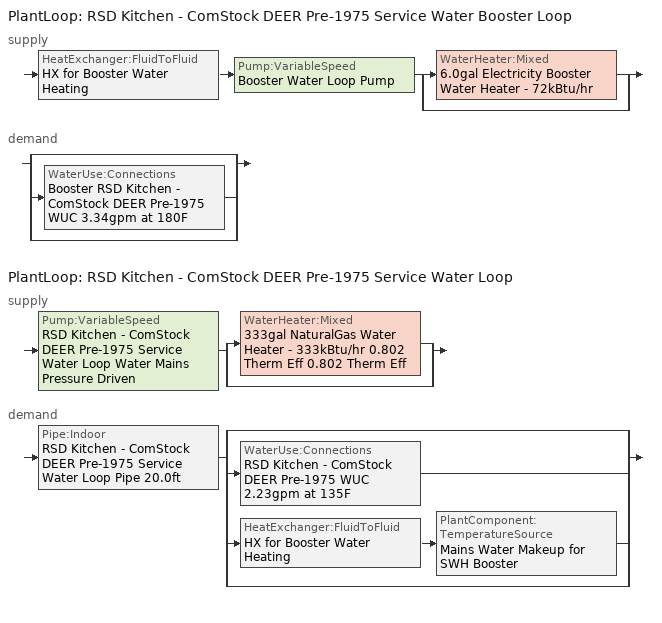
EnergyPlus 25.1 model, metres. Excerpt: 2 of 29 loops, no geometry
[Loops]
PlantLoop 'RSD Kitchen - ComStock DEER Pre-1975 Service Water Booster Loop'
 supply: HeatExchanger:FluidToFluid 'HX for Booster Water Heating' > Pump:VariableSpeed 'Booster Water Loop Pump' > split
  | WaterHeater:Mixed '6.0gal Electricity Booster Water Heater - 72kBtu/hr'
  | bypass
 demand: split
  | bypass
  | WaterUse:Connections 'Booster RSD Kitchen - ComStock DEER Pre-1975 WUC 3.34gpm at 180F'
  | bypass
PlantLoop 'RSD Kitchen - ComStock DEER Pre-1975 Service Water Loop'
 supply: Pump:VariableSpeed 'RSD Kitchen - ComStock DEER Pre-1975 Service Water Loop Water Mains Pressure Driven' > split
  | WaterHeater:Mixed '333gal NaturalGas Water Heater - 333kBtu/hr 0.802 Therm Eff 0.802 Therm Eff'
  | bypass
 demand: Pipe:Indoor 'RSD Kitchen - ComStock DEER Pre-1975 Service Water Loop Pipe 20.0ft' > split
  | bypass
  | WaterUse:Connections 'RSD Kitchen - ComStock DEER Pre-1975 WUC 2.23gpm at 135F'
  | HeatExchanger:FluidToFluid 'HX for Booster Water Heating' > PlantComponent:TemperatureSource 'Mains Water Makeup for SWH Booster'
  | bypass
[Material]
Copper pipe 0.75in type L: Roughness=Smooth; Thickness {m}=0.001143; Conductivity {W/m-K}=386; Density {kg/m3}=8906.27; Specific Heat {J/kg-K}=385.1856; Thermal Absorptance=0.9; Solar Absorptance=0.7; Visible Absorptance=0.7
[Construction]
Uninsulated copper pipe 0.75in type L: Copper pipe 0.75in type L
[PlantLoop] Fluid Type=Water; Minimum Loop Flow Rate {m3/s}=0; Load Distribution Scheme=Optimal; Plant Loop Demand Calculation Scheme=SingleSetpoint; Common Pipe Simulation=None
Name | Plant Equipment Operation Scheme | Maximum Loop Temperature {C} | Minimum Loop Temperature {C} | Maximum Loop Flow Rate {m3/s} | Plant Loop Volume {m3}
RSD Kitchen - ComStock DEER Pre-1975 Service Water Booster Loop | RSD Kitchen - ComStock DEER Pre-1975 Service Water Booster Loop Operation Schemes | 100 | 0 | 0.000210673 | 0.0252808
RSD Kitchen - ComStock DEER Pre-1975 Service Water Loop | RSD Kitchen - ComStock DEER Pre-1975 Service Water Loop Operation Schemes | 60 | 10 | 0.00189606 | 0.227527
[Sizing:Plant] Loop Type=Heating; Loop Design Temperature Difference {deltaC}=5; Sizing Option=NonCoincident; Zone Timesteps in Averaging Window=1; Coincident Sizing Factor Mode=None
Name | Design Loop Exit Temperature {C}
RSD Kitchen - ComStock DEER Pre-1975 Service Water Booster Loop | 82.2222
RSD Kitchen - ComStock DEER Pre-1975 Service Water Loop | 57.2222
[HeatExchanger:FluidToFluid]
HX for Booster Water Heating: Loop Demand Side Design Flow Rate {m3/s}=0.000210673; Loop Supply Side Design Flow Rate {m3/s}=0.000210673; Heat Exchange Model Type=Ideal; Heat Exchanger U-Factor Times Area Value {W/K}=221.075; Control Type=UncontrolledOn; Minimum Temperature Difference to Activate Heat Exchanger {deltaC}=0.01; Heat Transfer Metering End Use Type=LoopToLoop; Component Override Cooling Control Temperature Mode=Loop; Sizing Factor=1; Operation Minimum Temperature Limit {C}=0; Operation Maximum Temperature Limit {C}=100
[Pump:VariableSpeed] Fraction of Motor Inefficiencies to Fluid Stream=0; Coefficient 1 of the Part Load Performance Curve=0; Coefficient 2 of the Part Load Performance Curve=3.2485; Coefficient 3 of the Part Load Performance Curve=-4.7443; Coefficient 4 of the Part Load Performance Curve=2.5294; Design Minimum Flow Rate {m3/s}=0; Pump Control Type=Intermittent; Skin Loss Radiative Fraction=0.5; Design Power Sizing Method=PowerPerFlowPerPressure; Design Electric Power per Unit Flow Rate {W/(m3/s)}=348701.1; Design Shaft Power per Unit Flow Rate per Unit Head {W/((m3/s)-Pa)}=1.28205; Design Minimum Flow Rate Fraction=0
Name | Design Maximum Flow Rate {m3/s} | Design Pump Head {Pa} | Design Power Consumption {W} | Motor Efficiency
Booster Water Loop Pump | 0.000210673 | 0 | 0 | 1
RSD Kitchen - ComStock DEER Pre-1975 Service Water Loop Water Mains Pressure Driven | 0.00189606 | 0.001 | 2.89386e-06 | 0.84
[WaterHeater:Mixed] Deadband Temperature Difference {deltaC}=2; Heater Control Type=Cycle; Heater Ignition Minimum Flow Rate {m3/s}=0; Heater Ignition Delay {s}=0; Off Cycle Parasitic Fuel Consumption Rate {W}=0; On Cycle Parasitic Fuel Consumption Rate {W}=0; On Cycle Parasitic Heat Fraction to Tank=0; Ambient Temperature Indicator=Schedule; Off Cycle Loss Fraction to Zone=1; On Cycle Loss Fraction to Zone=1; Use Side Effectiveness=1; Source Side Effectiveness=1; Use Side Design Flow Rate {m3/s}=Autosize; Source Side Design Flow Rate {m3/s}=Autosize; Indirect Water Heating Recovery Time {hr}=1.5; Source Side Flow Control Mode=IndirectHeatPrimarySetpoint
Name | Tank Volume {m3} | Setpoint Temperature Schedule | Maximum Temperature Limit {C} | Heater Maximum Capacity {W} | Heater Fuel Type | Heater Thermal Efficiency | Off Cycle Parasitic Fuel Type | Off Cycle Parasitic Heat Fraction to Tank | On Cycle Parasitic Fuel Type | Ambient Temperature Schedule | Off Cycle Loss Coefficient to Ambient Temperature {W/K} | On Cycle Loss Coefficient to Ambient Temperature {W/K}
6.0gal Electricity Booster Water Heater - 72kBtu/hr | 0.0227125 | Service Water Booster Temp - 180.00000000000006F | 82.2222 | 21085.7 | Electricity | 1 | Electricity | 0.8 | Electricity | Water Heater Ambient Temp Schedule - 70.0 | 1.053 | 1.053
333gal NaturalGas Water Heater - 333kBtu/hr 0.802 Therm Eff 0.802 Therm Eff | 1.26088 | Service Water Loop Temp - 135F | 57.2222 | 97618.8 | NaturalGas | 0.802077 | NaturalGas | 0 | NaturalGas | Water Heater Ambient Temp Schedule - 70.0f | 6.51718 | 6.51718
[WaterHeater:Sizing] Design Mode=PeakDraw; Time Storage Can Meet Peak Draw {hr}=0.538503; Time for Tank Recovery {hr}=0; Nominal Tank Volume for Autosizing Plant Connections {m3}=1
6.0gal Electricity Booster Water Heater - 72kBtu/hr; 333gal NaturalGas Water Heater - 333kBtu/hr 0.802 Therm Eff 0.802 Therm Eff
[SetpointManager:Scheduled] Control Variable=Temperature
Name | Schedule | Setpoint Node or NodeList
Hot water booster setpoint manager | Service Water Booster Temp - 180.00000000000006F | RSD Kitchen - ComStock DEER Pre-1975 Service Water Booster Loop Supply Outlet Node
Service hot water setpoint manager | Service Water Loop Temp - 135F | RSD Kitchen - ComStock DEER Pre-1975 Service Water Loop Supply Outlet Node
[WaterUse:Connections] Drain Water Heat Exchanger Type=None; Drain Water Heat Exchanger Destination=Plant
Name | Water Use Equipment Name 1
Booster RSD Kitchen - ComStock DEER Pre-1975 WUC 3.34gpm at 180F | Booster RSD Kitchen - ComStock DEER Pre-1975 Service Water Use 3.34gpm at 180F
RSD Kitchen - ComStock DEER Pre-1975 WUC 2.23gpm at 135F | RSD Kitchen - ComStock DEER Pre-1975 Service Water Use 2.23gpm at 135F
[WaterUse:Equipment] Flow Rate Fraction Schedule=D_RSD_All_DHW_DHW_Yr; Sensible Fraction Schedule=Fraction Sensible - 0.2; Latent Fraction Schedule=Fraction Latent - 0.05
Name | Peak Flow Rate {m3/s} | Target Temperature Schedule
Booster RSD Kitchen - ComStock DEER Pre-1975 Service Water Use 3.34gpm at 180F | 0.000210673 | Mixed Water At Faucet Temp - 180F
RSD Kitchen - ComStock DEER Pre-1975 Service Water Use 2.23gpm at 135F | 0.000140449 | Mixed Water At Faucet Temp - 135F
[PlantEquipmentOperationSchemes] Control Scheme Object Type 1=PlantEquipmentOperation:HeatingLoad; Control Scheme Schedule Name 1=Always On Discrete
Name | Control Scheme Name 1
RSD Kitchen - ComStock DEER Pre-1975 Service Water Booster Loop Operation Schemes | RSD Kitchen - ComStock DEER Pre-1975 Service Water Booster Loop Heating Operation Scheme
RSD Kitchen - ComStock DEER Pre-1975 Service Water Loop Operation Schemes | RSD Kitchen - ComStock DEER Pre-1975 Service Water Loop Heating Operation Scheme
[PlantEquipmentOperation:HeatingLoad] Load Range Lower Limit 1 {W}=0; Load Range Upper Limit 1 {W}=1000000000
Name | Range Equipment List Name 1
RSD Kitchen - ComStock DEER Pre-1975 Service Water Booster Loop Heating Operation Scheme | RSD Kitchen - ComStock DEER Pre-1975 Service Water Booster Loop Heating Equipment List
RSD Kitchen - ComStock DEER Pre-1975 Service Water Loop Heating Operation Scheme | RSD Kitchen - ComStock DEER Pre-1975 Service Water Loop Heating Equipment List
[PlantEquipmentList]
RSD Kitchen - ComStock DEER Pre-1975 Service Water Booster Loop Heating Equipment List: HeatExchanger:FluidToFluid, HX for Booster Water Heating, WaterHeater:Mixed, 6.0gal Electricity Booster Water Heater - 72kBtu/hr
RSD Kitchen - ComStock DEER Pre-1975 Service Water Loop Heating Equipment List: WaterHeater:Mixed, 333gal NaturalGas Water Heater - 333kBtu/hr 0.802 Therm Eff 0.802 Therm Eff
[Pipe:Indoor]
RSD Kitchen - ComStock DEER Pre-1975 Service Water Loop Pipe 20.0ft: Construction=Uninsulated copper pipe 0.75in type L; Environment Type=Schedule; Ambient Temperature Schedule=Temporary Pipe Indoor Ambient Temp 77.5F; Ambient Air Velocity Schedule=RSD Kitchen - ComStock DEER Pre-1975 Service Water Loop Piping Air Velocity - 0.67mph; Pipe Inside Diameter {m}=0.019939; Pipe Length {m}=6.096
[PlantComponent:TemperatureSource]
Mains Water Makeup for SWH Booster: Design Volume Flow Rate {m3/s}=0.00189606; Temperature Specification Type=Scheduled; Source Temperature {C}=8; Source Temperature Schedule=Mains Water Temperature
[Schedule:Day:Interval]
D_RSD_All_DHW_DHW_Yr Default: Average, 00:10, 0.0666667, 00:20, 0.0583333, 00:30, 0.05, 00:40, 0.0416667, 00:50, 0.0333333, 01:00, 0.025, 01:10, 0.0166667, 01:20, 0.00833333, 01:30, 0, 08:30, 0, 08:39, 0.0166667, 08:49, 0.0333333, 08:59, 0.05, 09:09, 0.0666667, 09:19, 0.0833333, 09:29, 0.1, 09:30, 0.1, 09:39, 0.116667, 09:49, 0.133333, 09:59, 0.15, 10:09, 0.166667, 10:19, 0.183333, 10:29, 0.2, 10:30, 0.2, 11:30, 0.2, 11:39, 0.223333, 11:49, 0.246667, 11:59, 0.27, 12:09, 0.293333, 12:19, 0.316667, 12:29, 0.34, 12:30, 0.34, 12:39, 0.428333, 12:49, 0.516667, 12:59, 0.605, 13:09, 0.693333, 13:19, 0.781667, 13:29, 0.87, 13:30, 0.87, 13:39, 0.823333, 13:49, 0.776667, 13:59, 0.73, 14:09, 0.683333, 14:19, 0.636667, 14:29, 0.59, 14:30, 0.59, 14:39, 0.534444, 14:49, 0.478889, 14:59, 0.423333, 15:09, 0.367778, 15:15, 0.34, 17:15, 0.34, 17:25, 0.38, 17:35, 0.42, 17:45, 0.46, 17:55, 0.5, 18:05, 0.54, 18:15, 0.58, 18:25, 0.608333, 18:35, 0.636667, 18:45, 0.665, 18:55, 0.693333, 19:05, 0.721667, 19:15, 0.75, 19:25, 0.712222, 19:35, 0.674444, 19:45, 0.636667, 19:55, 0.598889, 20:00, 0.58, 20:10, 0.54, 20:20, 0.5, 20:30, 0.46, 20:40, 0.42, 20:50, 0.38, 21:00, 0.34, 21:10, 0.325667, 21:20, 0.311333, 21:30, 0.297, 21:40, 0.282667, 21:50, 0.268333, 22:00, 0.254, 22:10, 0.228333, 22:20, 0.202667, 22:30, 0.177, 22:40, 0.151333, 22:50, 0.125667, 23:00, 0.1, 23:30, 0.1, 23:40, 0.0916667, 23:50, 0.0833333, 24:00, 0.075
D_RSD_All_DHW_DHW_Yr Summer Design Day; D_RSD_All_DHW_DHW_Yr Winter Design Day: No, 08:00, 0, 09:00, 0.1, 11:00, 0.2, 12:00, 0.34, 13:00, 0.87, 14:00, 0.59, 17:00, 0.34, 18:00, 0.58, 19:00, 0.75, 20:00, 0.58, 21:00, 0.34, 22:00, 0.254, 24:00, 0.1
D_RSD_All_DHW_DHW_Yr Wknd Day: Average, 06:30, 0, 06:40, 0.025, 06:50, 0.05, 07:00, 0.075, 07:10, 0.1, 07:20, 0.125, 07:30, 0.15, 07:40, 0.166667, 07:50, 0.183333, 08:00, 0.2, 08:09, 0.216667, 08:19, 0.233333, 08:29, 0.25, 08:30, 0.25, 09:30, 0.25, 09:39, 0.265, 09:49, 0.28, 09:59, 0.295, 10:09, 0.31, 10:19, 0.325, 10:29, 0.34, 10:30, 0.34, 10:39, 0.427619, 10:49, 0.515238, 10:59, 0.602857, 11:09, 0.690476, 11:19, 0.778095, 11:22, 0.8, 11:32, 0.764444, 11:42, 0.728889, 11:52, 0.693333, 12:02, 0.657778, 12:12, 0.622222, 12:22, 0.586667, 12:32, 0.551111, 12:42, 0.515556, 12:52, 0.48, 13:02, 0.444444, 13:12, 0.408889, 13:15, 0.4, 13:45, 0.4, 13:54, 0.39, 14:04, 0.38, 14:14, 0.37, 14:24, 0.36, 14:34, 0.35, 14:44, 0.34, 14:45, 0.34, 14:54, 0.416667, 15:04, 0.493333, 15:14, 0.57, 15:24, 0.646667, 15:34, 0.723333, 15:44, 0.8, 15:45, 0.8, 15:54, 0.825, 16:04, 0.85, 16:15, 0.875, 16:25, 0.9, 16:35, 0.925, 16:45, 0.95, 16:55, 0.933333, 17:05, 0.916667, 17:15, 0.9, 17:25, 0.883333, 17:35, 0.866667, 17:45, 0.85, 17:55, 0.583333, 18:00, 0.45, 18:10, 0.433333, 18:20, 0.416667, 18:30, 0.4, 18:40, 0.383333, 18:50, 0.366667, 19:00, 0.35, 19:10, 0.333333, 19:20, 0.316667, 19:30, 0.3, 19:40, 0.283333, 19:50, 0.266667, 20:00, 0.25, 20:10, 0.225, 20:20, 0.2, 20:30, 0.175, 20:40, 0.15, 20:50, 0.125, 21:00, 0.1, 21:10, 0.0833333, 21:20, 0.0666667, 21:30, 0.05, 21:40, 0.0333333, 21:50, 0.0166667, 22:00, 0, 24:00, 0
Fraction Latent - 0.05 Default: No, 24:00, 0.05
Fraction Sensible - 0.2 Default: No, 24:00, 0.2
Mixed Water At Faucet Temp - 135F Default; Service Water Loop Temp - 135F Default: No, 24:00, 57.2222
Mixed Water At Faucet Temp - 180F Default; Service Water Booster Temp - 180.00000000000006F Default: No, 24:00, 82.2222
RSD Kitchen - ComStock DEER Pre-1975 Service Water Loop Piping Air Velocity - 0.67mph Default: No, 24:00, 0.3
Schedule Day 27; Schedule Day 63: No, 01:00, 21.1111, 02:00, 21.1111, 03:00, 21.1111, 04:00, 21.1111, 05:00, 21.1111, 06:00, 21.1111, 07:00, 21.1111, 08:00, 21.1111, 09:00, 21.1111, 10:00, 21.1111, 11:00, 21.1111, 12:00, 21.1111, 13:00, 21.1111, 14:00, 21.1111, 15:00, 0, 16:00, 0, 17:00, 0, 18:00, 0, 19:00, 0, 20:00, 0, 21:00, 0, 22:00, 0, 23:00, 0, 24:00, 0
Schedule Day 28; Schedule Day 64: No, 01:00, 0, 02:00, 0, 03:00, 0, 04:00, 0, 05:00, 0, 06:00, 0, 07:00, 0, 08:00, 0, 09:00, 0, 10:00, 0, 11:00, 0, 12:00, 0, 13:00, 0, 14:00, 0, 15:00, 21.1111, 16:00, 21.1111, 17:00, 21.1111, 18:00, 21.1111, 19:00, 21.1111, 20:00, 21.1111, 21:00, 21.1111, 22:00, 21.1111, 23:00, 21.1111, 24:00, 21.1111
Schedule Day 29: No, 01:00, 0.3, 02:00, 0.3, 03:00, 0.3, 04:00, 0.3, 05:00, 0.3, 06:00, 0.3, 07:00, 0.3, 08:00, 0.3, 09:00, 0.3, 10:00, 0.3, 11:00, 0.3, 12:00, 0.3, 13:00, 0.3, 14:00, 0.3, 15:00, 0, 16:00, 0, 17:00, 0, 18:00, 0, 19:00, 0, 20:00, 0, 21:00, 0, 22:00, 0, 23:00, 0, 24:00, 0
Schedule Day 30: No, 01:00, 0, 02:00, 0, 03:00, 0, 04:00, 0, 05:00, 0, 06:00, 0, 07:00, 0, 08:00, 0, 09:00, 0, 10:00, 0, 11:00, 0, 12:00, 0, 13:00, 0, 14:00, 0, 15:00, 0.3, 16:00, 0.3, 17:00, 0.3, 18:00, 0.3, 19:00, 0.3, 20:00, 0.3, 21:00, 0.3, 22:00, 0.3, 23:00, 0.3, 24:00, 0.3
Schedule Day 31; Schedule Day 73: No, 01:00, 57.2222, 02:00, 57.2222, 03:00, 57.2222, 04:00, 57.2222, 05:00, 57.2222, 06:00, 57.2222, 07:00, 57.2222, 08:00, 57.2222, 09:00, 57.2222, 10:00, 57.2222, 11:00, 57.2222, 12:00, 57.2222, 13:00, 57.2222, 14:00, 57.2222, 15:00, 0, 16:00, 0, 17:00, 0, 18:00, 0, 19:00, 0, 20:00, 0, 21:00, 0, 22:00, 0, 23:00, 0, 24:00, 0
Schedule Day 32; Schedule Day 74: No, 01:00, 0, 02:00, 0, 03:00, 0, 04:00, 0, 05:00, 0, 06:00, 0, 07:00, 0, 08:00, 0, 09:00, 0, 10:00, 0, 11:00, 0, 12:00, 0, 13:00, 0, 14:00, 0, 15:00, 57.2222, 16:00, 57.2222, 17:00, 57.2222, 18:00, 57.2222, 19:00, 57.2222, 20:00, 57.2222, 21:00, 57.2222, 22:00, 57.2222, 23:00, 57.2222, 24:00, 57.2222
Schedule Day 35; Schedule Day 43: No, 01:00, 82.2222, 02:00, 82.2222, 03:00, 82.2222, 04:00, 82.2222, 05:00, 82.2222, 06:00, 82.2222, 07:00, 82.2222, 08:00, 82.2222, 09:00, 82.2222, 10:00, 82.2222, 11:00, 82.2222, 12:00, 82.2222, 13:00, 82.2222, 14:00, 82.2222, 15:00, 0, 16:00, 0, 17:00, 0, 18:00, 0, 19:00, 0, 20:00, 0, 21:00, 0, 22:00, 0, 23:00, 0, 24:00, 0
Schedule Day 36; Schedule Day 44: No, 01:00, 0, 02:00, 0, 03:00, 0, 04:00, 0, 05:00, 0, 06:00, 0, 07:00, 0, 08:00, 0, 09:00, 0, 10:00, 0, 11:00, 0, 12:00, 0, 13:00, 0, 14:00, 0, 15:00, 82.2222, 16:00, 82.2222, 17:00, 82.2222, 18:00, 82.2222, 19:00, 82.2222, 20:00, 82.2222, 21:00, 82.2222, 22:00, 82.2222, 23:00, 82.2222, 24:00, 82.2222
Schedule Day 37: No, 01:00, 0.05, 02:00, 0.05, 03:00, 0.05, 04:00, 0.05, 05:00, 0.05, 06:00, 0.05, 07:00, 0.05, 08:00, 0.05, 09:00, 0.05, 10:00, 0.05, 11:00, 0.05, 12:00, 0.05, 13:00, 0.05, 14:00, 0.05, 15:00, 0, 16:00, 0, 17:00, 0, 18:00, 0, 19:00, 0, 20:00, 0, 21:00, 0, 22:00, 0, 23:00, 0, 24:00, 0
Schedule Day 38: No, 01:00, 0, 02:00, 0, 03:00, 0, 04:00, 0, 05:00, 0, 06:00, 0, 07:00, 0, 08:00, 0, 09:00, 0, 10:00, 0, 11:00, 0, 12:00, 0, 13:00, 0, 14:00, 0, 15:00, 0.05, 16:00, 0.05, 17:00, 0.05, 18:00, 0.05, 19:00, 0.05, 20:00, 0.05, 21:00, 0.05, 22:00, 0.05, 23:00, 0.05, 24:00, 0.05
Schedule Day 57: No, 01:00, 0.2, 02:00, 0.2, 03:00, 0.2, 04:00, 0.2, 05:00, 0.2, 06:00, 0.2, 07:00, 0.2, 08:00, 0.2, 09:00, 0.2, 10:00, 0.2, 11:00, 0.2, 12:00, 0.2, 13:00, 0.2, 14:00, 0.2, 15:00, 0, 16:00, 0, 17:00, 0, 18:00, 0, 19:00, 0, 20:00, 0, 21:00, 0, 22:00, 0, 23:00, 0, 24:00, 0
Schedule Day 58: No, 01:00, 0, 02:00, 0, 03:00, 0, 04:00, 0, 05:00, 0, 06:00, 0, 07:00, 0, 08:00, 0, 09:00, 0, 10:00, 0, 11:00, 0, 12:00, 0, 13:00, 0, 14:00, 0, 15:00, 0.2, 16:00, 0.2, 17:00, 0.2, 18:00, 0.2, 19:00, 0.2, 20:00, 0.2, 21:00, 0.2, 22:00, 0.2, 23:00, 0.2, 24:00, 0.2
Schedule Day 69: No, 01:00, 0.0277778, 02:00, 0, 03:00, 0, 04:00, 0, 05:00, 0, 06:00, 0, 07:00, 0, 08:00, 0, 09:00, 0.0511111, 10:00, 0.151111, 11:00, 0.2, 12:00, 0.271556, 13:00, 0.610889, 14:00, 0.726889, 15:00, 0, 16:00, 0, 17:00, 0, 18:00, 0, 19:00, 0, 20:00, 0, 21:00, 0, 22:00, 0, 23:00, 0, 24:00, 0
Schedule Day 70: No, 01:00, 0, 02:00, 0, 03:00, 0, 04:00, 0, 05:00, 0, 06:00, 0, 07:00, 0, 08:00, 0, 09:00, 0, 10:00, 0, 11:00, 0, 12:00, 0, 13:00, 0, 14:00, 0, 15:00, 0.41963, 16:00, 0.34, 17:00, 0.34, 18:00, 0.513333, 19:00, 0.702778, 20:00, 0.592593, 21:00, 0.353333, 22:00, 0.258778, 23:00, 0.108556, 24:00, 0.0777778
Water Heater Ambient Temp Schedule - 70.0 Default; Water Heater Ambient Temp Schedule - 70.0f Default: No, 24:00, 21.1111
[Schedule:Week:Daily]
D_RSD_All_DHW_DHW_Yr Week Rule - Jan1-Jan6: D_RSD_All_DHW_DHW_Yr Default, D_RSD_All_DHW_DHW_Yr Default, D_RSD_All_DHW_DHW_Yr Default, D_RSD_All_DHW_DHW_Yr Default, D_RSD_All_DHW_DHW_Yr Default, D_RSD_All_DHW_DHW_Yr Default, D_RSD_All_DHW_DHW_Yr Wknd Day, D_RSD_All_DHW_DHW_Yr Default, D_RSD_All_DHW_DHW_Yr Summer Design Day, D_RSD_All_DHW_DHW_Yr Winter Design Day, D_RSD_All_DHW_DHW_Yr Default, D_RSD_All_DHW_DHW_Yr Default
D_RSD_All_DHW_DHW_Yr Week Rule - Jan7-Aug11; D_RSD_All_DHW_DHW_Yr Week Rule - Aug19-Dec31: D_RSD_All_DHW_DHW_Yr Wknd Day, D_RSD_All_DHW_DHW_Yr Default, D_RSD_All_DHW_DHW_Yr Default, D_RSD_All_DHW_DHW_Yr Default, D_RSD_All_DHW_DHW_Yr Default, D_RSD_All_DHW_DHW_Yr Default, D_RSD_All_DHW_DHW_Yr Wknd Day, D_RSD_All_DHW_DHW_Yr Default, D_RSD_All_DHW_DHW_Yr Summer Design Day, D_RSD_All_DHW_DHW_Yr Winter Design Day, D_RSD_All_DHW_DHW_Yr Default, D_RSD_All_DHW_DHW_Yr Default
D_RSD_All_DHW_DHW_Yr Week Rule - Aug12-Aug18: D_RSD_All_DHW_DHW_Yr Wknd Day, D_RSD_All_DHW_DHW_Yr Default, D_RSD_All_DHW_DHW_Yr Default, Schedule Day 69, Schedule Day 70, D_RSD_All_DHW_DHW_Yr Default, D_RSD_All_DHW_DHW_Yr Wknd Day, D_RSD_All_DHW_DHW_Yr Default, D_RSD_All_DHW_DHW_Yr Summer Design Day, D_RSD_All_DHW_DHW_Yr Winter Design Day, D_RSD_All_DHW_DHW_Yr Default, D_RSD_All_DHW_DHW_Yr Default
Fraction Latent - 0.05 Week Rule - Jan1-Aug11; Fraction Latent - 0.05 Week Rule - Aug19-Dec31: Fraction Latent - 0.05 Default, Fraction Latent - 0.05 Default, Fraction Latent - 0.05 Default, Fraction Latent - 0.05 Default, Fraction Latent - 0.05 Default, Fraction Latent - 0.05 Default, Fraction Latent - 0.05 Default, Fraction Latent - 0.05 Default, Fraction Latent - 0.05 Default, Fraction Latent - 0.05 Default, Fraction Latent - 0.05 Default, Fraction Latent - 0.05 Default
Fraction Latent - 0.05 Week Rule - Aug12-Aug18: Fraction Latent - 0.05 Default, Fraction Latent - 0.05 Default, Fraction Latent - 0.05 Default, Schedule Day 37, Schedule Day 38, Fraction Latent - 0.05 Default, Fraction Latent - 0.05 Default, Fraction Latent - 0.05 Default, Fraction Latent - 0.05 Default, Fraction Latent - 0.05 Default, Fraction Latent - 0.05 Default, Fraction Latent - 0.05 Default
Fraction Sensible - 0.2 Week Rule - Jan1-Aug11; Fraction Sensible - 0.2 Week Rule - Aug19-Dec31: Fraction Sensible - 0.2 Default, Fraction Sensible - 0.2 Default, Fraction Sensible - 0.2 Default, Fraction Sensible - 0.2 Default, Fraction Sensible - 0.2 Default, Fraction Sensible - 0.2 Default, Fraction Sensible - 0.2 Default, Fraction Sensible - 0.2 Default, Fraction Sensible - 0.2 Default, Fraction Sensible - 0.2 Default, Fraction Sensible - 0.2 Default, Fraction Sensible - 0.2 Default
Fraction Sensible - 0.2 Week Rule - Aug12-Aug18: Fraction Sensible - 0.2 Default, Fraction Sensible - 0.2 Default, Fraction Sensible - 0.2 Default, Schedule Day 57, Schedule Day 58, Fraction Sensible - 0.2 Default, Fraction Sensible - 0.2 Default, Fraction Sensible - 0.2 Default, Fraction Sensible - 0.2 Default, Fraction Sensible - 0.2 Default, Fraction Sensible - 0.2 Default, Fraction Sensible - 0.2 Default
Mixed Water At Faucet Temp - 135F Week Rule - Jan1-Aug11; Mixed Water At Faucet Temp - 135F Week Rule - Aug19-Dec31: Mixed Water At Faucet Temp - 135F Default, Mixed Water At Faucet Temp - 135F Default, Mixed Water At Faucet Temp - 135F Default, Mixed Water At Faucet Temp - 135F Default, Mixed Water At Faucet Temp - 135F Default, Mixed Water At Faucet Temp - 135F Default, Mixed Water At Faucet Temp - 135F Default, Mixed Water At Faucet Temp - 135F Default, Mixed Water At Faucet Temp - 135F Default, Mixed Water At Faucet Temp - 135F Default, Mixed Water At Faucet Temp - 135F Default, Mixed Water At Faucet Temp - 135F Default
Mixed Water At Faucet Temp - 135F Week Rule - Aug12-Aug18: Mixed Water At Faucet Temp - 135F Default, Mixed Water At Faucet Temp - 135F Default, Mixed Water At Faucet Temp - 135F Default, Schedule Day 73, Schedule Day 74, Mixed Water At Faucet Temp - 135F Default, Mixed Water At Faucet Temp - 135F Default, Mixed Water At Faucet Temp - 135F Default, Mixed Water At Faucet Temp - 135F Default, Mixed Water At Faucet Temp - 135F Default, Mixed Water At Faucet Temp - 135F Default, Mixed Water At Faucet Temp - 135F Default
Mixed Water At Faucet Temp - 180F Week Rule - Jan1-Aug11; Mixed Water At Faucet Temp - 180F Week Rule - Aug19-Dec31: Mixed Water At Faucet Temp - 180F Default, Mixed Water At Faucet Temp - 180F Default, Mixed Water At Faucet Temp - 180F Default, Mixed Water At Faucet Temp - 180F Default, Mixed Water At Faucet Temp - 180F Default, Mixed Water At Faucet Temp - 180F Default, Mixed Water At Faucet Temp - 180F Default, Mixed Water At Faucet Temp - 180F Default, Mixed Water At Faucet Temp - 180F Default, Mixed Water At Faucet Temp - 180F Default, Mixed Water At Faucet Temp - 180F Default, Mixed Water At Faucet Temp - 180F Default
Mixed Water At Faucet Temp - 180F Week Rule - Aug12-Aug18: Mixed Water At Faucet Temp - 180F Default, Mixed Water At Faucet Temp - 180F Default, Mixed Water At Faucet Temp - 180F Default, Schedule Day 35, Schedule Day 36, Mixed Water At Faucet Temp - 180F Default, Mixed Water At Faucet Temp - 180F Default, Mixed Water At Faucet Temp - 180F Default, Mixed Water At Faucet Temp - 180F Default, Mixed Water At Faucet Temp - 180F Default, Mixed Water At Faucet Temp - 180F Default, Mixed Water At Faucet Temp - 180F Default
RSD Kitchen - ComStock DEER Pre-1975 Service Water Loop Piping Air Velocity - 0.67mph Week Rule - Jan1-Aug11; RSD Kitchen - ComStock DEER Pre-1975 Service Water Loop Piping Air Velocity - 0.67mph Week Rule - Aug19-Dec31: RSD Kitchen - ComStock DEER Pre-1975 Service Water Loop Piping Air Velocity - 0.67mph Default, RSD Kitchen - ComStock DEER Pre-1975 Service Water Loop Piping Air Velocity - 0.67mph Default, RSD Kitchen - ComStock DEER Pre-1975 Service Water Loop Piping Air Velocity - 0.67mph Default, RSD Kitchen - ComStock DEER Pre-1975 Service Water Loop Piping Air Velocity - 0.67mph Default, RSD Kitchen - ComStock DEER Pre-1975 Service Water Loop Piping Air Velocity - 0.67mph Default, RSD Kitchen - ComStock DEER Pre-1975 Service Water Loop Piping Air Velocity - 0.67mph Default, RSD Kitchen - ComStock DEER Pre-1975 Service Water Loop Piping Air Velocity - 0.67mph Default, RSD Kitchen - ComStock DEER Pre-1975 Service Water Loop Piping Air Velocity - 0.67mph Default, RSD Kitchen - ComStock DEER Pre-1975 Service Water Loop Piping Air Velocity - 0.67mph Default, RSD Kitchen - ComStock DEER Pre-1975 Service Water Loop Piping Air Velocity - 0.67mph Default, RSD Kitchen - ComStock DEER Pre-1975 Service Water Loop Piping Air Velocity - 0.67mph Default, RSD Kitchen - ComStock DEER Pre-1975 Service Water Loop Piping Air Velocity - 0.67mph Default
RSD Kitchen - ComStock DEER Pre-1975 Service Water Loop Piping Air Velocity - 0.67mph Week Rule - Aug12-Aug18: RSD Kitchen - ComStock DEER Pre-1975 Service Water Loop Piping Air Velocity - 0.67mph Default, RSD Kitchen - ComStock DEER Pre-1975 Service Water Loop Piping Air Velocity - 0.67mph Default, RSD Kitchen - ComStock DEER Pre-1975 Service Water Loop Piping Air Velocity - 0.67mph Default, Schedule Day 29, Schedule Day 30, RSD Kitchen - ComStock DEER Pre-1975 Service Water Loop Piping Air Velocity - 0.67mph Default, RSD Kitchen - ComStock DEER Pre-1975 Service Water Loop Piping Air Velocity - 0.67mph Default, RSD Kitchen - ComStock DEER Pre-1975 Service Water Loop Piping Air Velocity - 0.67mph Default, RSD Kitchen - ComStock DEER Pre-1975 Service Water Loop Piping Air Velocity - 0.67mph Default, RSD Kitchen - ComStock DEER Pre-1975 Service Water Loop Piping Air Velocity - 0.67mph Default, RSD Kitchen - ComStock DEER Pre-1975 Service Water Loop Piping Air Velocity - 0.67mph Default, RSD Kitchen - ComStock DEER Pre-1975 Service Water Loop Piping Air Velocity - 0.67mph Default
Service Water Booster Temp - 180.00000000000006F Week Rule - Jan1-Aug11; Service Water Booster Temp - 180.00000000000006F Week Rule - Aug19-Dec31: Service Water Booster Temp - 180.00000000000006F Default, Service Water Booster Temp - 180.00000000000006F Default, Service Water Booster Temp - 180.00000000000006F Default, Service Water Booster Temp - 180.00000000000006F Default, Service Water Booster Temp - 180.00000000000006F Default, Service Water Booster Temp - 180.00000000000006F Default, Service Water Booster Temp - 180.00000000000006F Default, Service Water Booster Temp - 180.00000000000006F Default, Service Water Booster Temp - 180.00000000000006F Default, Service Water Booster Temp - 180.00000000000006F Default, Service Water Booster Temp - 180.00000000000006F Default, Service Water Booster Temp - 180.00000000000006F Default
Service Water Booster Temp - 180.00000000000006F Week Rule - Aug12-Aug18: Service Water Booster Temp - 180.00000000000006F Default, Service Water Booster Temp - 180.00000000000006F Default, Service Water Booster Temp - 180.00000000000006F Default, Schedule Day 43, Schedule Day 44, Service Water Booster Temp - 180.00000000000006F Default, Service Water Booster Temp - 180.00000000000006F Default, Service Water Booster Temp - 180.00000000000006F Default, Service Water Booster Temp - 180.00000000000006F Default, Service Water Booster Temp - 180.00000000000006F Default, Service Water Booster Temp - 180.00000000000006F Default, Service Water Booster Temp - 180.00000000000006F Default
Service Water Loop Temp - 135F Week Rule - Jan1-Aug11; Service Water Loop Temp - 135F Week Rule - Aug19-Dec31: Service Water Loop Temp - 135F Default, Service Water Loop Temp - 135F Default, Service Water Loop Temp - 135F Default, Service Water Loop Temp - 135F Default, Service Water Loop Temp - 135F Default, Service Water Loop Temp - 135F Default, Service Water Loop Temp - 135F Default, Service Water Loop Temp - 135F Default, Service Water Loop Temp - 135F Default, Service Water Loop Temp - 135F Default, Service Water Loop Temp - 135F Default, Service Water Loop Temp - 135F Default
Service Water Loop Temp - 135F Week Rule - Aug12-Aug18: Service Water Loop Temp - 135F Default, Service Water Loop Temp - 135F Default, Service Water Loop Temp - 135F Default, Schedule Day 31, Schedule Day 32, Service Water Loop Temp - 135F Default, Service Water Loop Temp - 135F Default, Service Water Loop Temp - 135F Default, Service Water Loop Temp - 135F Default, Service Water Loop Temp - 135F Default, Service Water Loop Temp - 135F Default, Service Water Loop Temp - 135F Default
Water Heater Ambient Temp Schedule - 70.0 Week Rule - Jan1-Aug11; Water Heater Ambient Temp Schedule - 70.0 Week Rule - Aug19-Dec31: Water Heater Ambient Temp Schedule - 70.0 Default, Water Heater Ambient Temp Schedule - 70.0 Default, Water Heater Ambient Temp Schedule - 70.0 Default, Water Heater Ambient Temp Schedule - 70.0 Default, Water Heater Ambient Temp Schedule - 70.0 Default, Water Heater Ambient Temp Schedule - 70.0 Default, Water Heater Ambient Temp Schedule - 70.0 Default, Water Heater Ambient Temp Schedule - 70.0 Default, Water Heater Ambient Temp Schedule - 70.0 Default, Water Heater Ambient Temp Schedule - 70.0 Default, Water Heater Ambient Temp Schedule - 70.0 Default, Water Heater Ambient Temp Schedule - 70.0 Default
Water Heater Ambient Temp Schedule - 70.0 Week Rule - Aug12-Aug18: Water Heater Ambient Temp Schedule - 70.0 Default, Water Heater Ambient Temp Schedule - 70.0 Default, Water Heater Ambient Temp Schedule - 70.0 Default, Schedule Day 27, Schedule Day 28, Water Heater Ambient Temp Schedule - 70.0 Default, Water Heater Ambient Temp Schedule - 70.0 Default, Water Heater Ambient Temp Schedule - 70.0 Default, Water Heater Ambient Temp Schedule - 70.0 Default, Water Heater Ambient Temp Schedule - 70.0 Default, Water Heater Ambient Temp Schedule - 70.0 Default, Water Heater Ambient Temp Schedule - 70.0 Default
Water Heater Ambient Temp Schedule - 70.0f Week Rule - Jan1-Aug11; Water Heater Ambient Temp Schedule - 70.0f Week Rule - Aug19-Dec31: Water Heater Ambient Temp Schedule - 70.0f Default, Water Heater Ambient Temp Schedule - 70.0f Default, Water Heater Ambient Temp Schedule - 70.0f Default, Water Heater Ambient Temp Schedule - 70.0f Default, Water Heater Ambient Temp Schedule - 70.0f Default, Water Heater Ambient Temp Schedule - 70.0f Default, Water Heater Ambient Temp Schedule - 70.0f Default, Water Heater Ambient Temp Schedule - 70.0f Default, Water Heater Ambient Temp Schedule - 70.0f Default, Water Heater Ambient Temp Schedule - 70.0f Default, Water Heater Ambient Temp Schedule - 70.0f Default, Water Heater Ambient Temp Schedule - 70.0f Default
Water Heater Ambient Temp Schedule - 70.0f Week Rule - Aug12-Aug18: Water Heater Ambient Temp Schedule - 70.0f Default, Water Heater Ambient Temp Schedule - 70.0f Default, Water Heater Ambient Temp Schedule - 70.0f Default, Schedule Day 63, Schedule Day 64, Water Heater Ambient Temp Schedule - 70.0f Default, Water Heater Ambient Temp Schedule - 70.0f Default, Water Heater Ambient Temp Schedule - 70.0f Default, Water Heater Ambient Temp Schedule - 70.0f Default, Water Heater Ambient Temp Schedule - 70.0f Default, Water Heater Ambient Temp Schedule - 70.0f Default, Water Heater Ambient Temp Schedule - 70.0f Default
[Schedule:Year]
D_RSD_All_DHW_DHW_Yr: D_RSD_All_DHW_DHW_Yr Week Rule - Jan1-Jan6, 1, 1, 1, 6, D_RSD_All_DHW_DHW_Yr Week Rule - Jan7-Aug11, 1, 7, 8, 11, D_RSD_All_DHW_DHW_Yr Week Rule - Aug12-Aug18, 8, 12, 8, 18, D_RSD_All_DHW_DHW_Yr Week Rule - Aug19-Dec31, 8, 19, 12, 31
Fraction Latent - 0.05: Fraction Latent - 0.05 Week Rule - Jan1-Aug11, 1, 1, 8, 11, Fraction Latent - 0.05 Week Rule - Aug12-Aug18, 8, 12, 8, 18, Fraction Latent - 0.05 Week Rule - Aug19-Dec31, 8, 19, 12, 31
Fraction Sensible - 0.2: Fraction Sensible - 0.2 Week Rule - Jan1-Aug11, 1, 1, 8, 11, Fraction Sensible - 0.2 Week Rule - Aug12-Aug18, 8, 12, 8, 18, Fraction Sensible - 0.2 Week Rule - Aug19-Dec31, 8, 19, 12, 31
Mixed Water At Faucet Temp - 135F: Mixed Water At Faucet Temp - 135F Week Rule - Jan1-Aug11, 1, 1, 8, 11, Mixed Water At Faucet Temp - 135F Week Rule - Aug12-Aug18, 8, 12, 8, 18, Mixed Water At Faucet Temp - 135F Week Rule - Aug19-Dec31, 8, 19, 12, 31
Mixed Water At Faucet Temp - 180F: Mixed Water At Faucet Temp - 180F Week Rule - Jan1-Aug11, 1, 1, 8, 11, Mixed Water At Faucet Temp - 180F Week Rule - Aug12-Aug18, 8, 12, 8, 18, Mixed Water At Faucet Temp - 180F Week Rule - Aug19-Dec31, 8, 19, 12, 31
RSD Kitchen - ComStock DEER Pre-1975 Service Water Loop Piping Air Velocity - 0.67mph: RSD Kitchen - ComStock DEER Pre-1975 Service Water Loop Piping Air Velocity - 0.67mph Week Rule - Jan1-Aug11, 1, 1, 8, 11, RSD Kitchen - ComStock DEER Pre-1975 Service Water Loop Piping Air Velocity - 0.67mph Week Rule - Aug12-Aug18, 8, 12, 8, 18, RSD Kitchen - ComStock DEER Pre-1975 Service Water Loop Piping Air Velocity - 0.67mph Week Rule - Aug19-Dec31, 8, 19, 12, 31
Service Water Booster Temp - 180.00000000000006F: Service Water Booster Temp - 180.00000000000006F Week Rule - Jan1-Aug11, 1, 1, 8, 11, Service Water Booster Temp - 180.00000000000006F Week Rule - Aug12-Aug18, 8, 12, 8, 18, Service Water Booster Temp - 180.00000000000006F Week Rule - Aug19-Dec31, 8, 19, 12, 31
Service Water Loop Temp - 135F: Service Water Loop Temp - 135F Week Rule - Jan1-Aug11, 1, 1, 8, 11, Service Water Loop Temp - 135F Week Rule - Aug12-Aug18, 8, 12, 8, 18, Service Water Loop Temp - 135F Week Rule - Aug19-Dec31, 8, 19, 12, 31
Water Heater Ambient Temp Schedule - 70.0: Water Heater Ambient Temp Schedule - 70.0 Week Rule - Jan1-Aug11, 1, 1, 8, 11, Water Heater Ambient Temp Schedule - 70.0 Week Rule - Aug12-Aug18, 8, 12, 8, 18, Water Heater Ambient Temp Schedule - 70.0 Week Rule - Aug19-Dec31, 8, 19, 12, 31
Water Heater Ambient Temp Schedule - 70.0f: Water Heater Ambient Temp Schedule - 70.0f Week Rule - Jan1-Aug11, 1, 1, 8, 11, Water Heater Ambient Temp Schedule - 70.0f Week Rule - Aug12-Aug18, 8, 12, 8, 18, Water Heater Ambient Temp Schedule - 70.0f Week Rule - Aug19-Dec31, 8, 19, 12, 31
[Schedule:Constant]
Name | Hourly Value
Always On Discrete | 1
Mains Water Temperature | 10
Temporary Pipe Indoor Ambient Temp 77.5F | 25.3
